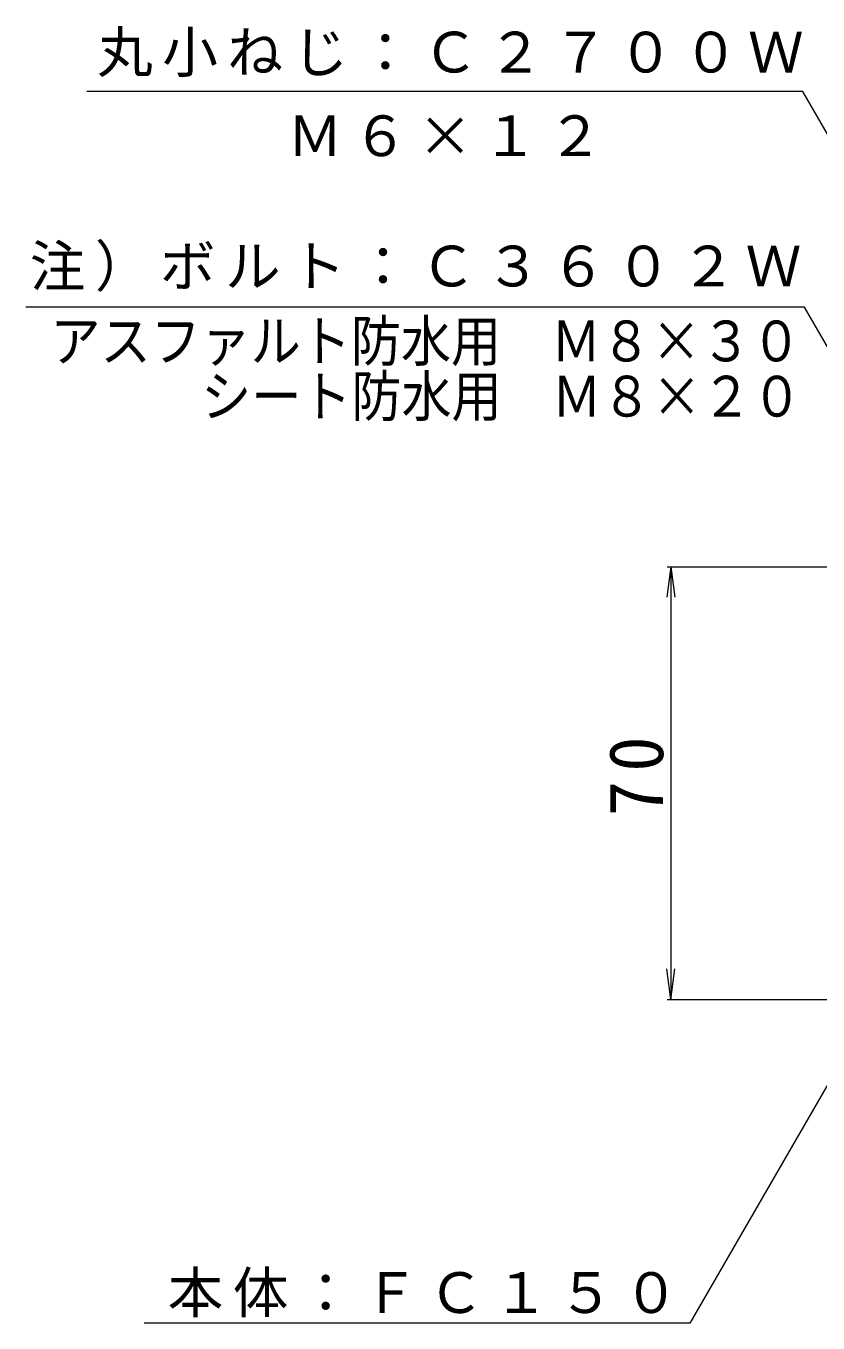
# Model space of a CAD drawing. Units: millimetres, scale not verified. Extents: x -286 to 229, y -348 to 411.
# Drawn here: x -251.2 to -123, y -17.3 to 192.5 of the extents above; entities that cross this region are included whole.
import ezdxf
from ezdxf.enums import TextEntityAlignment as Align

# ---------------------------------------------------------------- set-up
doc = ezdxf.new("R2010")
doc.units = ezdxf.units.MM
doc.header["$LTSCALE"] = 3
doc.layers.add('0-4_その他', color=7, linetype='Continuous', lineweight=9)
doc.layers.add('0-5_寸法', color=7, linetype='Continuous', lineweight=9)
doc.styles.add('ＭＳ ゴシック', font='')
doc.styles.get('ＭＳ ゴシック').set_extended_font_data('MS Gothic')

msp = doc.modelspace()

# ---------------------------------------------------------------- linework, layer by layer
at = {"layer": '0-4_その他'}
for p, q in [((-146.827, 105.049), (-147.48, 100.092)), ((-147.427, 105.049), (-74.726, 105.049)), ((-146.827, 105.049), (-146.827, 35.049)), ((-146.827, 105.049), (-146.174, 100.092)), ((-146.827, 35.049), (-147.48, 40.006)), ((-146.827, 35.049), (-146.174, 40.006)), ((-147.427, 35.049), (-92.332, 35.049))]:
    msp.add_line(p, q, dxfattribs=at)
at = {"layer": '0-5_寸法'}
for p, q in [((-125.507, 181.939), (-241.291, 181.939)), ((-80.138, 103.358), (-125.507, 181.939)), ((-125.235, 147.049), (-251.165, 147.049)), ((-67.582, 47.193), (-125.235, 147.049)), ((-117.759, 27.693), (-143.74, -17.307)), ((-143.74, -17.307), (-232.022, -17.307))]:
    msp.add_line(p, q, dxfattribs=at)

# ---------------------------------------------------------------- texts
at = {"layer": '0-4_その他', "color": 2, "insert": (-147.934, 64.674), "char_height": 8.798, "attachment_point": 7, "rotation": 90, "style": 'ＭＳ ゴシック'}
msp.add_mtext('\\T1.27;\\W0.95;70', dxfattribs=at)
at = {"layer": '0-5_寸法', "color": 6, "style": 'ＭＳ ゴシック', "width": 0.9}
for s, p in [('アスファルト防水用\u3000Ｍ８×３０', (-247.201, 136.279)), ('シート防水用\u3000Ｍ８×２０', (-222.81, 127.346))]:
    msp.add_text(s, height=6.598, dxfattribs=at).set_placement(p, align=Align.BOTTOM_LEFT)
at = {"layer": '0-5_寸法', "char_height": 6.598, "attachment_point": 7, "style": 'ＭＳ ゴシック'}
for s, insert in [('\\T1.17;丸小ねじ：Ｃ２７００Ｗ', (-239.645, 184.25)), ('\\T1.17;Ｍ６×１２', (-208.899, 171.347)), ('\\T1.17;注）ボルト：Ｃ３６０２Ｗ', (-250.548, 149.512)), ('\\T1.17;本体：ＦＣ１５０', (-228.235, -16.402))]:
    msp.add_mtext(s, dxfattribs=dict(at, insert=insert))

doc.saveas('drawing.dxf')
